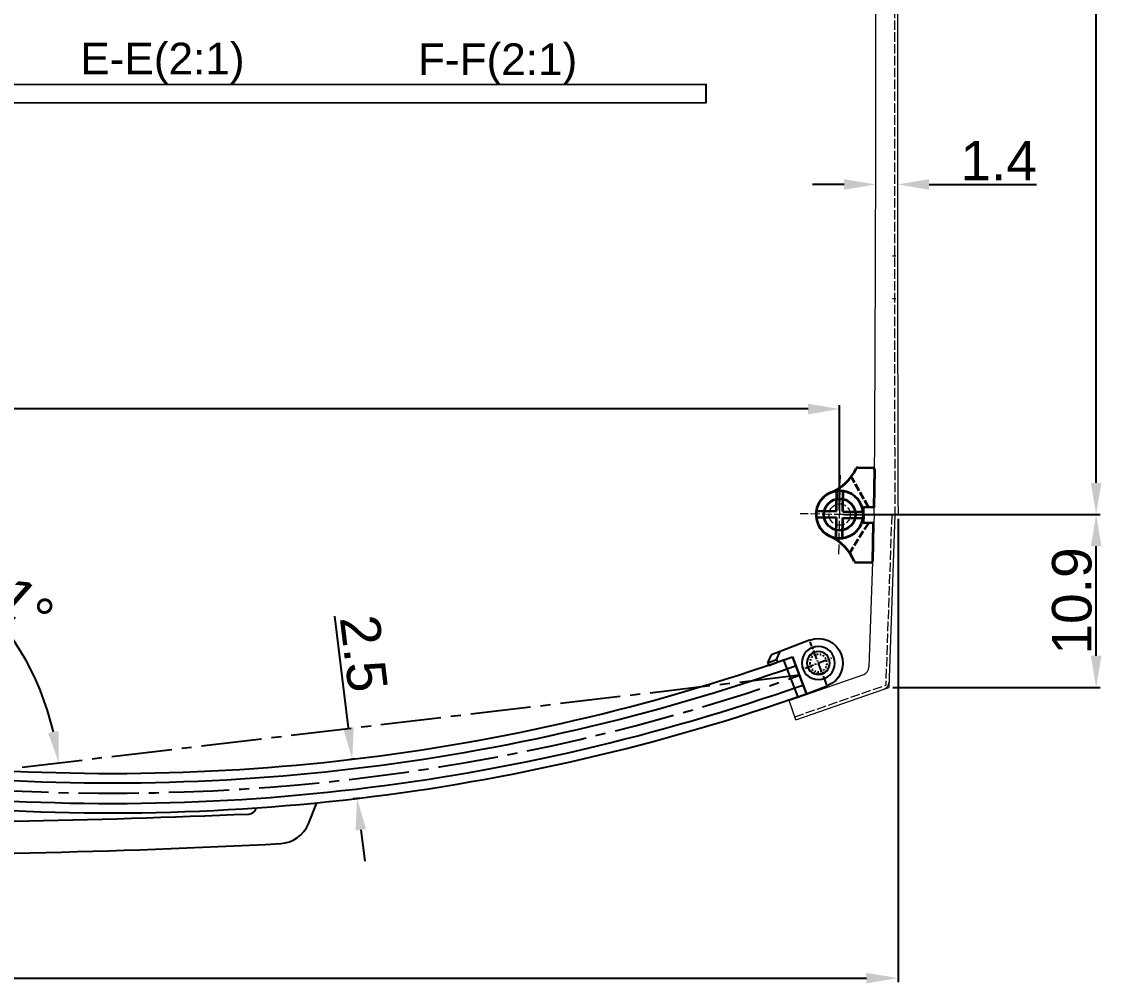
# Model space of a CAD drawing. Header units: millimetres. Extents: x 1167 to 2269, y 1197 to 1555.
# Drawn here: x 1538.1 to 1606.4, y 1296.4 to 1357.3 of the extents above; entities that cross this region are included whole.
import ezdxf

# ---------------------------------------------------------------- set-up
doc = ezdxf.new("R2010")
doc.units = ezdxf.units.MM
for name, pattern in [('ACAD_ISO02W100', [15, 12, -3]), ('CENTER2', [28.575, 19.05, -3.175, 3.175, -3.175]), ('HIDDEN', [9.525, 6.35, -3.175]), ('HIDDEN2', [0.1875, 0.125, -0.0625])]:
    doc.linetypes.add(name, pattern=pattern)
for name, color, linetype in [('Center Line', 2, 'CENTER2'), ('Dimension', 3, 'Continuous'), ('Hidden Line', 1, 'HIDDEN2'), ('Text', 4, 'Continuous')]:
    doc.layers.add(name, color=color, linetype=linetype)
doc.layers.add('标注', color=4, linetype='Continuous', lineweight=5)
doc.layers.add('绘图层', color=7, linetype='Continuous', lineweight=15)
doc.styles.get("Standard").update_dxf_attribs({"font": 'arial.ttf'})
doc.styles.add('宋体', font='SimSun.ttf')
doc.dimstyles.new('Standard$0', dxfattribs={"dimtxt": 2.3, "dimasz": 2, "dimexe": 1, "dimexo": 1, "dimgap": 1, "dimtad": 0, "dimtih": 1, "dimtoh": 1, "dimdec": 1, "dimzin": 0, "dimdsep": 46, "dimtxsty": 'Standard', "dimcen": 0, "dimclrd": 4, "dimclre": 4, "dimclrt": 4, "dimadec": 1, "dimazin": 0, "dimtfac": 1, "dimtdec": 1, "dimtofl": 0, "dimtmove": 0, "dimatfit": 0, "dimfxl": 1, "dimtolj": 1, "dimtzin": 0, "dimarcsym": 0})
doc.dimstyles.new('STANDARD$2', dxfattribs={"dimtxt": 2.5, "dimasz": 2.5, "dimexe": 1.25, "dimexo": 0.625, "dimtad": 1, "dimdec": 1, "dimdsep": 46, "dimlunit": 6, "dimtxsty": 'Standard', "dimcen": 2.5, "dimadec": 1, "dimazin": 0, "dimtfac": 1, "dimtdec": 1, "dimtmove": 0, "dimatfit": 3, "dimfxl": 1, "dimtolj": 1, "dimtzin": 0, "dimarcsym": 0})

# ---------------------------------------------------------------- blocks, each defined once
blk = doc.blocks.new('jlkjojno')
at = {"layer": '绘图层', "color": 0, "linetype": 'ACAD_ISO02W100', "lineweight": 35, "ltscale": 0.04}
blk.add_line((897.736, -0.784), (899.646, 0.356), dxfattribs=at)
at = {"layer": '绘图层', "color": 0, "lineweight": 35, "ltscale": 0.05}
for p, q in [((897.236, -0.459), (897.736, -0.459)), ((897.736, -1.109), (897.736, -0.459)), ((900.236, -0.034), (900.236, -1.009)), ((900.136, -1.109), (897.736, -1.109))]:
    blk.add_line(p, q, dxfattribs=at)
blk.add_circle((897.236, 1.041), 1, dxfattribs=at)
for centre, radius, start, end in [((897.236, 1.041), 1.5, 23.12664, 270), ((901.374, 2.808), 3, 203.12664, 246.45458), ((900.136, -0.034), 0.1, 0, 66.45458), ((900.136, -1.009), 0.1, 270, 0)]:
    blk.add_arc(centre, radius, start, end, dxfattribs=at)
blk = doc.blocks.new('LNLNCL')
at = {"color": 251, "linetype": 'ACAD_ISO02W100', "lineweight": 9, "ltscale": 0.05}
for p, q in [((904.311, -165.467), (904.311, -160.467)), ((901.811, -162.967), (906.811, -162.967))]:
    blk.add_line(p, q, dxfattribs=at)
at = {"layer": '绘图层', "color": 0, "lineweight": 35, "ltscale": 0.05}
for p, q in [((904.111, -161.48), (904.111, -162.767)), ((904.511, -161.48), (904.511, -162.767)), ((902.824, -162.767), (904.111, -162.767)), ((902.824, -163.167), (904.111, -163.167)), ((904.111, -163.167), (904.111, -164.453)), ((904.511, -162.767), (905.798, -162.767)), ((904.511, -163.167), (905.798, -163.167)), ((904.511, -163.167), (904.511, -164.453)), ((901.311, -164.041), (901.311, -165.017)), ((903.811, -165.117), (903.811, -164.467)), ((904.311, -164.467), (903.811, -164.467)), ((901.411, -165.117), (903.811, -165.117))]:
    blk.add_line(p, q, dxfattribs=at)
at = {"layer": '绘图层', "color": 0, "linetype": 'ACAD_ISO02W100', "lineweight": 35, "ltscale": 0.04}
blk.add_line((903.811, -164.792), (901.9, -163.652), dxfattribs=at)
at = {"layer": '绘图层', "color": 0, "lineweight": 35, "ltscale": 0.05}
blk.add_circle((904.311, -162.967), 1, dxfattribs=at)
for centre, radius, start, end in [((904.311, -162.967), 1.5, 270, 156.87336), ((900.173, -161.199), 3, 293.54542, 336.87336), ((901.411, -164.041), 0.1, 113.54542, 180), ((901.411, -165.017), 0.1, 180, 270)]:
    blk.add_arc(centre, radius, start, end, dxfattribs=at)
blk.add_blockref('jlkjojno', (7.075, -164.008))
blk = doc.blocks.new('*D151')
at = {"layer": 'Defpoints', "color": 0, "transparency": 16777216}
for p in [(1559.456, 1310.635), (1559.038, 1310.584), (1559.758, 1308.153)]:
    blk.add_point(p, dxfattribs=at)
at = {"layer": 'Dimension', "color": 3, "lineweight": -2, "transparency": 16777216}
for p, q in [((1558.796, 1312.569), (1557.937, 1319.63)), ((1559.208, 1310.604), (1558.79, 1310.553)), ((1559.509, 1308.123), (1559.092, 1308.072)), ((1559.581, 1306.117), (1559.823, 1304.131))]:
    blk.add_line(p, q, dxfattribs=at)
at = {"layer": 'Dimension', "color": 3, "transparency": 16777216}
for points in [[(1559.127, 1312.609), (1558.465, 1312.529), (1559.038, 1310.584)], [(1559.912, 1306.157), (1559.251, 1306.076), (1559.34, 1308.102)]]:
    blk.add_solid(points, dxfattribs=at)
at = {"layer": 'Dimension', "transparency": 16777216, "insert": (1559.761, 1317.276), "char_height": 2.5, "attachment_point": 5, "rotation": 276.93707}
blk.add_mtext('\\A1;2.5', dxfattribs=at)
blk = doc.blocks.new('*D191')
at = {"layer": 'Defpoints', "color": 0, "ltscale": 1000, "transparency": 16777216}
for p in [(1522.773, 1318.623), (1537.46, 1318.339), (1587.34, 1315.893), (1530.314, 1309.137), (1522.773, 1307.383)]:
    blk.add_point(p, dxfattribs=at)
at = {"layer": 'Dimension', "color": 3, "ltscale": 1000, "transparency": 16777216}
blk.add_line((1522.773, 1318.873), (1522.773, 1326.315), dxfattribs=at)
blk.add_arc((1522.773, 1308.243), 17.822, 13.19018, 83.5668, dxfattribs=at)
for points in [[(1524.751, 1325.62), (1524.789, 1326.286), (1522.773, 1326.065)], [(1540.453, 1312.368), (1539.796, 1312.252), (1540.471, 1310.34)]]:
    blk.add_solid(points, dxfattribs=at)
at = {"layer": 'Dimension', "ltscale": 1000, "transparency": 16777216, "insert": (1535.625, 1322.708), "char_height": 2.5, "attachment_point": 5, "rotation": 318.37849}
blk.add_mtext('\\A1;83°±1°', dxfattribs=at)
blk = doc.blocks.new('*D193')
at = {"layer": 'Defpoints', "color": 0, "ltscale": 1000, "transparency": 16777216}
for p in [(1455.665, 1332.747), (1455.665, 1325.891), (1589.881, 1326.066)]:
    blk.add_point(p, dxfattribs=at)
at = {"layer": 'Dimension', "color": 3, "lineweight": -2, "ltscale": 1000, "transparency": 16777216}
for p, q in [((1455.665, 1326.141), (1455.665, 1332.997)), ((1587.881, 1332.747), (1457.665, 1332.747)), ((1589.881, 1326.316), (1589.881, 1332.997))]:
    blk.add_line(p, q, dxfattribs=at)
at = {"layer": 'Dimension', "color": 3, "ltscale": 1000, "transparency": 16777216}
for points in [[(1457.665, 1333.081), (1457.665, 1332.414), (1455.665, 1332.747)], [(1587.881, 1333.081), (1587.881, 1332.414), (1589.881, 1332.747)]]:
    blk.add_solid(points, dxfattribs=at)
at = {"layer": 'Dimension', "ltscale": 1000, "transparency": 16777216, "insert": (1522.773, 1334.275), "char_height": 2.5, "attachment_point": 5}
blk.add_mtext('\\A1;134±1', dxfattribs=at)
blk = doc.blocks.new('*D197')
at = {"layer": 'Defpoints', "color": 0, "transparency": 16777216}
for p in [(1571.872, 1472.019), (1606.111, 1472.019), (1589.881, 1326.066)]:
    blk.add_point(p, dxfattribs=at)
at = {"layer": 'Dimension', "color": 3, "lineweight": -2, "transparency": 16777216}
for p, q in [((1572.122, 1472.019), (1606.361, 1472.019)), ((1606.111, 1328.066), (1606.111, 1470.019)), ((1590.131, 1326.066), (1606.361, 1326.066))]:
    blk.add_line(p, q, dxfattribs=at)
at = {"layer": 'Dimension', "color": 3, "transparency": 16777216}
for points in [[(1605.778, 1470.019), (1606.444, 1470.019), (1606.111, 1472.019)], [(1605.778, 1328.066), (1606.444, 1328.066), (1606.111, 1326.066)]]:
    blk.add_solid(points, dxfattribs=at)
at = {"layer": 'Dimension', "transparency": 16777216, "insert": (1604.584, 1399.043), "char_height": 2.5, "attachment_point": 5, "rotation": 90}
blk.add_mtext('\\A1;146.0', dxfattribs=at)
blk = doc.blocks.new('*D198')
at = {"layer": 'Defpoints', "color": 0, "transparency": 16777216}
for p in [(1589.881, 1326.066), (1606.111, 1326.066), (1592.992, 1315.128)]:
    blk.add_point(p, dxfattribs=at)
at = {"layer": 'Dimension', "color": 3, "lineweight": -2, "transparency": 16777216}
for p, q in [((1590.131, 1326.066), (1606.361, 1326.066)), ((1606.111, 1317.128), (1606.111, 1324.066)), ((1593.242, 1315.128), (1606.361, 1315.128))]:
    blk.add_line(p, q, dxfattribs=at)
at = {"layer": 'Dimension', "color": 3, "transparency": 16777216}
for points in [[(1605.778, 1324.066), (1606.444, 1324.066), (1606.111, 1326.066)], [(1605.778, 1317.128), (1606.444, 1317.128), (1606.111, 1315.128)]]:
    blk.add_solid(points, dxfattribs=at)
at = {"layer": 'Dimension', "transparency": 16777216, "insert": (1604.584, 1320.597), "char_height": 2.5, "attachment_point": 5, "rotation": 90}
blk.add_mtext('\\A1;10.9', dxfattribs=at)
blk = doc.blocks.new('*D199')
at = {"layer": 'Defpoints', "color": 0, "transparency": 16777216}
for p in [(1592.163, 1346.953), (1593.541, 1346.953), (1593.541, 1346.953)]:
    blk.add_point(p, dxfattribs=at)
at = {"layer": 'Dimension', "color": 3, "lineweight": -2, "transparency": 16777216}
for p, q in [((1590.163, 1346.952), (1588.163, 1346.952)), ((1595.541, 1346.953), (1602.347, 1346.953))]:
    blk.add_line(p, q, dxfattribs=at)
at = {"layer": 'Dimension', "color": 3, "transparency": 16777216}
for points in [[(1590.163, 1347.286), (1590.163, 1346.619), (1592.163, 1346.953)], [(1595.541, 1347.286), (1595.541, 1346.62), (1593.541, 1346.953)]]:
    blk.add_solid(points, dxfattribs=at)
at = {"layer": 'Dimension', "transparency": 16777216, "insert": (1599.944, 1348.458), "char_height": 2.5, "attachment_point": 5, "rotation": 0.0049}
blk.add_mtext('\\A1;1.4', dxfattribs=at)
blk = doc.blocks.new('ETW3T32T32T3')
for p, q in [((-1.08, 3.445), (1.509, 3.445)), ((1.909, 3.045), (1.509, 3.445)), ((0.909, 2.845), (0.909, 0.345)), ((0.909, 2.845), (1.909, 2.845)), ((1.909, 3.045), (1.909, 2.845)), ((-2.38, 2.145), (-2.38, 2.145)), ((0.909, 0.345), (-1.08, 0.345))]:
    blk.add_line(p, q)
at = {"linetype": 'HIDDEN'}
for p, q in [((1.313, 3.045), (0.913, 3.445)), ((0.909, 2.845), (0.313, 2.845)), ((0.313, 2.845), (0.313, 0.345)), ((1.313, 3.045), (1.313, 2.845)), ((1.909, 3.045), (1.313, 3.045))]:
    blk.add_line(p, q, dxfattribs=at)
for radius in [1.05, 0.725]:
    blk.add_circle((-1.08, 1.895), radius)
blk.add_arc((-1.08, 1.895), 1.55, 90, 270)
at = {"layer": 'Center Line', "ltscale": 0.03}
for p, q in [((-1.08, 0.424), (-1.08, 3.324)), ((-0.18, 1.895), (-1.98, 1.895))]:
    blk.add_line(p, q, dxfattribs=at)
at = {"layer": 'Hidden Line', "ltscale": 0.5}
blk.add_circle((-1.08, 1.895), 0.55, dxfattribs=at)
blk.add_arc((-1.08, 1.895), 0.7, 180, 90, dxfattribs=at)
blk = doc.blocks.new('*D178')
at = {"layer": 'Defpoints', "color": 0, "ltscale": 1000, "transparency": 16777216}
for p in [(1451.973, 1325.864), (1593.573, 1326.039), (1593.573, 1296.732)]:
    blk.add_point(p, dxfattribs=at)
at = {"layer": 'Dimension', "color": 3, "lineweight": -2, "ltscale": 1000, "transparency": 16777216}
for p, q in [((1593.573, 1325.789), (1593.573, 1296.482)), ((1451.973, 1325.614), (1451.973, 1296.482)), ((1453.973, 1296.732), (1591.573, 1296.732))]:
    blk.add_line(p, q, dxfattribs=at)
at = {"layer": 'Dimension', "color": 3, "ltscale": 1000, "transparency": 16777216}
for points in [[(1453.973, 1297.065), (1453.973, 1296.399), (1451.973, 1296.732)], [(1591.573, 1297.065), (1591.573, 1296.399), (1593.573, 1296.732)]]:
    blk.add_solid(points, dxfattribs=at)
at = {"layer": 'Dimension', "ltscale": 1000, "transparency": 16777216, "insert": (1522.773, 1298.259), "char_height": 2.5, "attachment_point": 5}
blk.add_mtext('\\A1;141.6±1', dxfattribs=at)

msp = doc.modelspace()

# ---------------------------------------------------------------- linework, layer by layer
at = {"color": 251, "linetype": 'ACAD_ISO02W100', "lineweight": 13, "ltscale": 0.05}
for p, q in [((1593.23217, 1342.43888), (1593.43217, 1342.43888)), ((1593.2346, 1339.73888), (1593.4346, 1339.73888)), ((1593.17296, 1326.03948), (1592.79696, 1315.27211)), ((1587.04219, 1313.26821), (1592.79696, 1315.27211))]:
    msp.add_line(p, q, dxfattribs=at)
msp.add_line((1587.78803, 1314.72593), (1586.89198, 1317.06081))
at = {"color": 7}
msp.add_lwpolyline([(1455.35754, 1352.12097), (1581.44207, 1352.14166), (1581.44207, 1353.27657), (1455.35754, 1353.25588)], close=True, dxfattribs=at)
at = {"ltscale": 1000}
for points in [[(1552.49339, 1307.11732, 0.29450069), (1552.93528, 1307.43114), (1552.96494, 1307.50528)], [(1554.51348, 1305.24967, 0.29219617), (1556.26412, 1306.50412), (1556.79335, 1307.82733)]]:
    msp.add_lwpolyline(points, format="xyb", dxfattribs=at)
at = {"color": 251, "linetype": 'ACAD_ISO02W100', "lineweight": 13, "ltscale": 0.05}
msp.add_circle((1589.88101, 1326.06645), 0.67318, dxfattribs=at)
msp.add_arc((8804.10327, 1347.56949), 7210.76245, 179.904517558, 180.171079634, dxfattribs=at)
for radius, end in [(129.475, 289.4298171), (130.075, 289.4447869), (131.975, 289.4594731), (131.375, 289.4447869)]:
    msp.add_arc((1543.82187, 1439.16217), radius, 264.0691677, end)
at = {"ltscale": 1000}
for centre, radius, start, end in [((1522.08324, 2050.5741), 744.07847, 270.05310384, 272.3423049), ((1529.22515, 1778.32299), 473.74874, 269.2196372, 273.0598572)]:
    msp.add_arc(centre, radius, start, end, dxfattribs=at)
at = {"layer": 'Center Line', "linetype": 'CENTER2', "ltscale": 0.2}
msp.add_line((1587.34001, 1315.89337), (1530.31435, 1309.13689), dxfattribs=at)
msp.add_arc((1543.82187, 1439.16217), 130.725, 264.0691677, 289.4447869, dxfattribs=at)
at = {"layer": '标注', "color": 0, "lineweight": 13, "ltscale": 5}
for p, q in [((1592.07377, 1326.08485), (1591.73576, 1316.40536)), ((1592.07296, 1326.03948), (1593.57296, 1326.03948)), ((1593.37298, 1326.03948), (1592.99195, 1315.12823)), ((1586.68046, 1314.30703), (1591.40049, 1315.95062)), ((1587.10796, 1313.07934), (1592.99195, 1315.12823)), ((1587.10796, 1313.07934), (1586.68046, 1314.30703))]:
    msp.add_line(p, q, dxfattribs=at)
for centre, radius, start, end in [((-3158.1691, 1356.85236), 4750.342, 359.62835093, 0.03201335), ((8804.10327, 1347.56949), 7210.56245, 179.904490568, 180.171079634), ((1591.23606, 1316.42281), 0.5, 289.1988735, 358), ((1592.50421, 1315.48783), 0.5, 289.1988735, 358)]:
    msp.add_arc(centre, radius, start, end, dxfattribs=at)

# ---------------------------------------------------------------- block references
at = {"color": 0, "lineweight": 13, "rotation": 88.80992975653797}
msp.add_blockref('LNLNCL', (1408.16757, 425.33528), dxfattribs=at)
at = {"xscale": -1, "rotation": 21.00968851710324}
msp.add_blockref('ETW3T32T32T3', (1588.20436, 1314.51586), dxfattribs=at)

# ---------------------------------------------------------------- texts
at = {"layer": 'Text', "linetype": 'ByBlock', "lineweight": 9, "char_height": 2, "width": 19.8141978, "attachment_point": 5, "style": '宋体'}
for s, insert in [('{\\f@Arial Unicode MS|b0|i0|c0|p34;E-E(2:1)}', (1547.02371, 1354.62403)), ('{\\f@Arial Unicode MS|b0|i0|c0|p34;F-F(2:1)}', (1568.23451, 1354.57967))]:
    msp.add_mtext(s, dxfattribs=dict(at, insert=insert))

# ---------------------------------------------------------------- dimensions: what is measured, and where the dimension line sits
at = {"layer": 'Dimension'}
for base, p1, p2, picture, middle in [((1606.11084, 1472.01943), (1589.88101, 1326.06645), (1571.87209, 1472.01943), '*D197', (1604.58441, 1399.04294)), ((1606.11084, 1326.06645), (1592.99195, 1315.12823), (1589.88101, 1326.06645), '*D198', (1604.58441, 1320.59734))]:
    dim = msp.add_linear_dim(base=base, p1=p1, p2=p2, angle=90, dimstyle='Standard$0', override={"dimtxt": 2.5, "dimexe": 0.25, "dimexo": 0.25, "dimgap": 0.25, "dimtad": 1, "dimtih": 0, "dimtoh": 0, "dimclrd": 3, "dimclre": 3, "dimclrt": 256, "dimadec": 2, "dimtdec": 2, "dimatfit": 3}, dxfattribs=at)
    dim.commit()
    dim.dimension.update_dxf_attribs({"geometry": picture, "text_midpoint": middle})
for p1, p2, distance, picture, middle in [((1592.16258, 1346.95258), (1593.54084, 1346.9527), 0, '*D199', (1599.94368, 1348.45836)), ((1559.75762, 1308.15281), (1559.45568, 1310.63451), 0.42083, '*D151', (1559.7613, 1317.27649))]:
    dim = msp.add_aligned_dim(p1=p1, p2=p2, distance=distance, dimstyle='Standard$0', override={"dimtxt": 2.5, "dimexe": 0.25, "dimexo": 0.25, "dimgap": 0.25, "dimtad": 1, "dimtih": 0, "dimtoh": 0, "dimclrd": 3, "dimclre": 3, "dimclrt": 256, "dimadec": 2, "dimtdec": 2, "dimatfit": 3}, dxfattribs=at)
    dim.commit()
    dim.dimension.update_dxf_attribs({"geometry": picture, "text_midpoint": middle})
at = {"layer": 'Dimension', "color": 40, "ltscale": 1000, "true_color": 0xf8d731}
dim = msp.add_linear_dim(base=(1455.66488, 1332.74732), p1=(1589.88101, 1326.06645), p2=(1455.66488, 1325.89074), dimstyle='Standard$0', override={"dimtxt": 2.5, "dimexe": 0.25, "dimexo": 0.25, "dimgap": 0.25, "dimtad": 1, "dimtih": 0, "dimtoh": 0, "dimdec": 0, "dimclrd": 3, "dimclre": 3, "dimclrt": 256, "dimadec": 0, "dimtol": 1, "dimtp": 1, "dimtm": 1, "dimtdec": 0, "dimatfit": 3, "dimfxl": 1.25, "dimarcsym": 2}, dxfattribs=at)
dim.commit()
dim.dimension.update_dxf_attribs({"geometry": '*D193', "text_midpoint": (1522.77295, 1334.27461)})
dim = msp.add_angular_dim_2l(base=(1537.45963, 1318.339), line1=((1587.34001, 1315.89337), (1530.31435, 1309.13689)), line2=((1522.77296, 1307.38295), (1522.77296, 1318.62294)), dimstyle='STANDARD$2', override={"dimasz": 2, "dimexe": 0.25, "dimexo": 0.25, "dimgap": 0.25, "dimdec": 0, "dimzin": 0, "dimlunit": 2, "dimcen": 0, "dimclrd": 3, "dimclre": 3, "dimclrt": 256, "dimadec": 0, "dimtol": 1, "dimtp": 1, "dimtm": 1, "dimtdec": 0, "dimtofl": 0, "dimfxl": 1.25, "dimtfillclr": 256, "dimlwd": 65535, "dimlwe": 65535, "dimarcsym": 2}, dxfattribs=at)
dim.commit()
dim.dimension.update_dxf_attribs({"geometry": '*D191', "text_midpoint": (1535.62482, 1322.70783)})
dim = msp.add_linear_dim(base=(1593.57296, 1296.73207), p1=(1451.97293, 1325.86378), p2=(1593.57296, 1326.03948), dimstyle='Standard$0', override={"dimtxt": 2.5, "dimexe": 0.25, "dimexo": 0.25, "dimgap": 0.25, "dimtad": 1, "dimtih": 0, "dimtoh": 0, "dimclrd": 3, "dimclre": 3, "dimclrt": 256, "dimadec": 0, "dimtol": 1, "dimtp": 1, "dimtm": 1, "dimtdec": 0, "dimatfit": 3, "dimfxl": 1.25, "dimarcsym": 2}, dxfattribs=at)
dim.commit()
dim.dimension.update_dxf_attribs({"geometry": '*D178', "text_midpoint": (1522.77295, 1296.73207), "dimtype": 160})

doc.saveas('drawing.dxf')
